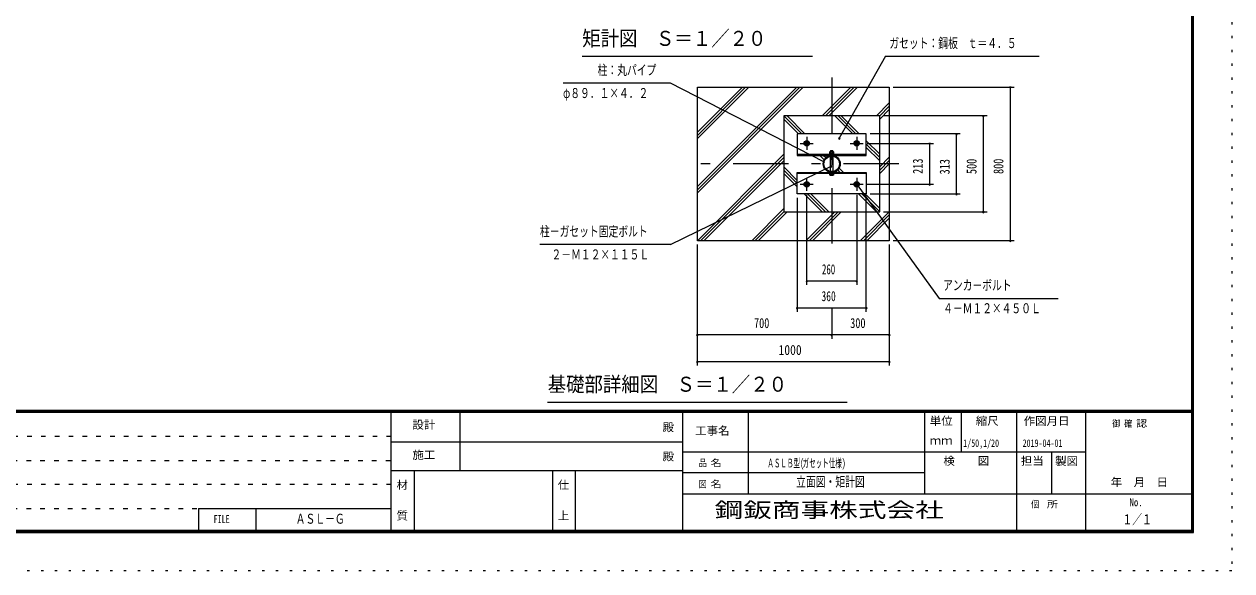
# Model space of a CAD drawing. Units: millimetres, scale not verified, with parts at other scales. Extents: x -25415 to 25419, y -10500 to 10500.
# Drawn here: x 9689 to 25419, y -10500 to -3387 of the extents above; entities that cross this region are included whole.
import ezdxf
from ezdxf.enums import TextEntityAlignment as Align

# ---------------------------------------------------------------- set-up
doc = ezdxf.new("R2010")
doc.units = ezdxf.units.MM
doc.header["$LTSCALE"] = 60
for name, pattern in [('USER1', [3, 1, -2]), ('USER3', [24, 12, -5, 2, -5]), ('USER4', [3, 0.5, -2.5])]:
    doc.linetypes.add(name, pattern=pattern)
doc.layers.add('0-1_0-F1TEXT', color=7, linetype='Continuous')
doc.layers.add('0-E_2-5DIM', color=7, linetype='Continuous')
for name, color, linetype, lineweight in [('0-6_2-02BOLD', 7, 'Continuous', 18), ('0-8_2-22CENTER', 3, 'USER3', 18), ('0-9_2-42THIN', 4, 'Continuous', 18), ('0-A_2-52DIM', 3, 'Continuous', 18), ('0-B_2-62HATCH', 2, 'Continuous', 18), ('0-C_F-F1PAPER', 5, 'Continuous', 18), ('0-D_F-E_J_ADD', 5, 'USER4', 18)]:
    doc.layers.add(name, color=color, linetype=linetype, lineweight=lineweight)
doc.styles.add('ＭＳ ゴシック', font='')
doc.styles.get('ＭＳ ゴシック').set_extended_font_data('MS Gothic')

msp = doc.modelspace()

# ---------------------------------------------------------------- linework, layer by layer
at = {"layer": '0-6_2-02BOLD'}
for p, q in [((20657.55, -5082.57), (19757.54, -5082.57)), ((20177.55, -5082.57), (20177.55, -5076.82)), ((20183.01, -5069.32), (20183.01, -5046.58)), ((20192.55, -5304.82), (20192.55, -5105.32)), ((20192.55, -5141.49), (20222.55, -5141.49)), ((20195.28, -5046.58), (20195.28, -5069.32)), ((20200.05, -5076.82), (20207.55, -5069.32)), ((20207.55, -5076.82), (20215.05, -5069.32)), ((20219.82, -5069.32), (20219.82, -5046.58)), ((20222.55, -5105.32), (20222.55, -5304.82)), ((20234.42, -5076.82), (20234.42, -5069.32)), ((19757.54, -5327.57), (20657.55, -5327.57)), ((20195.28, -5333.32), (20195.28, -5351.06)), ((20219.82, -5351.06), (20219.82, -5333.32))]:
    msp.add_line(p, q, dxfattribs=at)
for points in [[(20957.55, -4205.07), (20957.55, -6205.07), (18457.54, -6205.07), (18457.54, -4205.07)], [(19582.55, -5830.07), (20832.54, -5830.07), (20832.54, -4580.07), (19582.55, -4580.07)], [(20657.55, -5093.82), (20657.55, -4813.82), (19757.54, -4813.82), (19757.54, -5093.82)], [(19870.28, -4960.07), (19858.01, -4938.82), (19870.28, -4917.57), (19894.82, -4917.57), (19907.09, -4938.82), (19894.82, -4960.07)], [(20520.28, -4960.07), (20508.01, -4938.82), (20520.28, -4917.57), (20544.81, -4917.57), (20557.08, -4938.82), (20544.81, -4960.07)], [(19757.54, -5596.32), (19757.54, -5316.32), (20657.55, -5316.32), (20657.55, -5596.32)], [(19870.28, -5492.57), (19894.82, -5492.57), (19907.09, -5471.32), (19894.82, -5450.07), (19870.28, -5450.07), (19858.01, -5471.32)], [(20520.28, -5450.07), (20544.81, -5450.07), (20557.08, -5471.32), (20544.81, -5492.57), (20520.28, -5492.57), (20508.01, -5471.32)]]:
    msp.add_lwpolyline(points, close=True, dxfattribs=at)
for points in [[(20192.55, -5037.24), (20197.54, -5032.24), (20217.55, -5032.24), (20222.55, -5037.24)], [(20177.55, -5076.82), (20237.54, -5076.82), (20237.54, -5082.57)], [(20234.42, -5069.32), (20180.67, -5069.32), (20180.67, -5076.82)], [(20183.01, -5046.58), (20186.92, -5044.32), (20228.17, -5044.32), (20232.08, -5046.58), (20232.08, -5069.32)], [(20222.55, -5044.32), (20222.55, -5037.24), (20192.55, -5037.24), (20192.55, -5044.32)], [(20177.55, -5327.57), (20177.55, -5333.32), (20237.54, -5333.32), (20237.54, -5327.57)], [(20232.08, -5333.32), (20232.08, -5351.06), (20228.17, -5353.32), (20186.92, -5353.32), (20183.01, -5351.06), (20183.01, -5333.32)]]:
    msp.add_lwpolyline(points, dxfattribs=at)
for centre, radius in [((19882.55, -4938.82), 35), ((19882.55, -4938.82), 26.88), ((19882.55, -4938.82), 20.62), ((19882.55, -4938.82), 15), ((20532.55, -4938.82), 35), ((20532.55, -4938.82), 26.88), ((20532.55, -4938.82), 20.62), ((20532.55, -4938.82), 15), ((20207.55, -5205.07), 111.38), ((20207.55, -5205.07), 100.88), ((19882.55, -5471.32), 35), ((19882.55, -5471.32), 26.88), ((19882.55, -5471.32), 20.62), ((19882.55, -5471.32), 15), ((20532.55, -5471.32), 35), ((20532.55, -5471.32), 26.88), ((20532.55, -5471.32), 20.62), ((20532.55, -5471.32), 15)]:
    msp.add_circle(centre, radius, dxfattribs=at)
for centre, radius, start, end in [((20189.14, -5053.78), 9.46, 49.5701, 90), ((20207.55, -5078.77), 34.45, 69.13593, 110.86406), ((20225.95, -5053.78), 9.46, 90, 130.42989), ((20189.14, -5343.86), 9.46, 270, 310.42989), ((20207.55, -5318.87), 34.45, 249.13593, 290.86406), ((20225.95, -5343.86), 9.46, 229.5701, 270)]:
    msp.add_arc(centre, radius, start, end, dxfattribs=at)
at = {"layer": '0-8_2-22CENTER'}
for p, q in [((20207.55, -4080.07), (20207.55, -6330.07)), ((19882.55, -4853.46), (19882.55, -5024.18)), ((20532.55, -4853.46), (20532.55, -5024.18)), ((19797.18, -4938.82), (19967.91, -4938.82)), ((20447.19, -4938.82), (20617.91, -4938.82)), ((21082.55, -5205.07), (18332.55, -5205.07)), ((19967.91, -5471.32), (19797.18, -5471.32)), ((19882.55, -5556.68), (19882.55, -5385.96)), ((20617.91, -5471.32), (20447.19, -5471.32)), ((20532.55, -5385.96), (20532.55, -5556.68))]:
    msp.add_line(p, q, dxfattribs=at)
at = {"layer": '0-9_2-42THIN'}
for p, q in [((20196.3, -5044.32), (20196.3, -5033.49)), ((20218.8, -5033.49), (20218.8, -5044.32))]:
    msp.add_line(p, q, dxfattribs=at)
for points in [[(20196.3, -5104.82), (20196.3, -5141.49), (20192.55, -5147.99)], [(20222.55, -5147.99), (20218.8, -5141.49), (20218.8, -5104.82)]]:
    msp.add_lwpolyline(points, dxfattribs=at)
for centre in [(19882.55, -4938.82), (20532.55, -4938.82), (19882.55, -5471.32), (20532.55, -5471.32)]:
    msp.add_circle(centre, 11.25, dxfattribs=at)
at = {"layer": '0-A_2-52DIM'}
for p, q in [((16957.55, -3805.07), (19957.55, -3805.07)), ((20907.55, -3805.07), (20306.32, -4871.48)), ((20907.55, -3805.07), (22907.54, -3805.07)), ((21007.54, -4205.07), (22582.55, -4205.07)), ((22542.54, -4205.07), (22522.54, -4205.07)), ((22532.54, -4205.07), (22532.54, -6205.07)), ((22232.55, -4580.07), (20882.55, -4580.07)), ((22192.55, -4580.07), (22172.55, -4580.07)), ((22182.55, -5830.07), (22182.55, -4580.07)), ((20316.32, -4871.49), (20296.32, -4871.49)), ((21882.54, -4813.82), (20707.55, -4813.82)), ((21842.55, -4813.82), (21822.55, -4813.82)), ((21832.55, -5596.32), (21832.55, -4813.82)), ((20667.91, -4938.82), (21532.54, -4938.82)), ((21492.55, -4938.82), (21472.55, -4938.82)), ((21482.55, -4938.82), (21482.55, -5471.32)), ((20114.08, -5179.76), (20094.08, -5179.76)), ((18107.55, -6255.07), (20199.5, -5235.59)), ((20209.5, -5235.59), (20189.5, -5235.59)), ((20547.34, -5476.51), (20527.34, -5476.51)), ((21532.54, -5471.32), (20667.91, -5471.32)), ((21492.55, -5471.32), (21472.55, -5471.32)), ((19757.54, -5646.32), (19757.54, -7130.07)), ((19882.55, -6780.07), (19882.55, -5606.68)), ((20532.55, -5606.68), (20532.55, -6780.07)), ((20657.55, -7130.07), (20657.55, -5646.32)), ((20707.55, -5596.32), (21882.54, -5596.32)), ((21842.55, -5596.32), (21822.55, -5596.32)), ((20882.55, -5830.07), (22232.55, -5830.07)), ((22192.55, -5830.07), (22172.55, -5830.07)), ((18107.55, -6255.07), (16407.54, -6255.07)), ((18457.54, -7830.07), (18457.54, -6255.07)), ((20957.55, -6255.07), (20957.55, -7830.07)), ((22582.55, -6205.07), (21007.54, -6205.07)), ((22542.54, -6205.07), (22522.54, -6205.07)), ((19892.55, -6730.07), (19872.55, -6730.07)), ((20532.55, -6730.07), (19882.55, -6730.07)), ((20542.55, -6730.07), (20522.55, -6730.07)), ((19767.55, -7080.07), (19747.55, -7080.07)), ((19757.54, -7080.07), (20657.55, -7080.07)), ((20207.55, -7080.07), (20207.55, -7480.07)), ((20667.55, -7080.07), (20647.55, -7080.07)), ((18467.55, -7430.07), (18447.55, -7430.07)), ((20957.55, -7430.07), (18457.54, -7430.07)), ((20217.55, -7430.07), (20197.55, -7430.07)), ((20967.55, -7430.07), (20947.55, -7430.07)), ((18467.55, -7780.07), (18447.55, -7780.07)), ((20957.55, -7780.07), (18457.54, -7780.07)), ((20967.55, -7780.07), (20947.55, -7780.07)), ((16507.55, -8305.07), (20407.55, -8305.07))]:
    msp.add_line(p, q, dxfattribs=at)
for points in [[(20104.08, -5179.76), (18107.55, -4155.07), (16707.55, -4155.07)], [(20537.34, -5476.51), (21607.55, -6955.07), (23157.55, -6955.07)]]:
    msp.add_lwpolyline(points, dxfattribs=at)
for centre in [(22532.54, -4205.07), (22182.55, -4580.07), (20306.32, -4871.49), (21832.55, -4813.82), (21482.55, -4938.82), (20104.08, -5179.76), (20199.5, -5235.59), (20537.34, -5476.51), (21482.55, -5471.32), (21832.55, -5596.32), (22182.55, -5830.07), (22532.54, -6205.07), (19882.55, -6730.07), (20532.55, -6730.07), (19757.55, -7080.07), (20657.55, -7080.07), (18457.55, -7430.07), (20207.55, -7430.07), (20957.55, -7430.07), (18457.55, -7780.07), (20957.55, -7780.07)]:
    msp.add_arc(centre, 10, 180, 0, dxfattribs=at)
at = {"layer": '0-B_2-62HATCH'}
for p, q in [((18457.54, -5583.28), (19835.76, -4205.07)), ((19793.33, -4205.07), (18457.54, -5540.86)), ((18457.54, -5498.43), (19750.91, -4205.07)), ((19128.66, -4205.07), (18457.54, -4876.18)), ((18457.54, -4833.75), (19086.23, -4205.07)), ((19043.8, -4205.07), (18457.54, -4791.32)), ((20458.01, -4205.07), (20083.01, -4580.07)), ((20125.44, -4580.07), (20500.44, -4205.07)), ((20542.87, -4205.07), (20167.87, -4580.07)), ((20790.12, -4580.07), (20957.55, -4412.64)), ((20957.55, -4455.07), (20832.54, -4580.07)), ((20832.54, -4622.5), (20957.55, -4497.5)), ((19816.3, -4813.82), (19582.55, -4580.07)), ((19582.55, -4622.49), (19773.87, -4813.82)), ((19624.97, -4580.07), (19858.72, -4813.82)), ((20247.23, -4580.07), (20480.98, -4813.82)), ((20523.4, -4813.82), (20289.65, -4580.07)), ((20332.08, -4580.07), (20565.83, -4813.82)), ((20657.55, -4905.54), (20832.54, -5080.54)), ((20832.54, -5122.96), (20657.55, -4947.96)), ((20657.55, -4990.39), (20832.54, -5165.39)), ((19582.55, -5080.54), (18458.01, -6205.07)), ((18500.44, -6205.07), (19582.55, -5122.97)), ((19582.55, -5165.39), (18542.87, -6205.07)), ((20053.87, -5093.82), (20110.49, -5150.44)), ((20128.79, -5126.32), (20096.3, -5093.82)), ((20138.72, -5093.82), (20152.92, -5108.01)), ((20832.54, -5244.75), (20957.55, -5119.75)), ((20957.55, -5162.18), (20832.54, -5287.18)), ((19757.54, -5419.75), (19582.55, -5244.75)), ((19582.55, -5287.17), (19757.54, -5462.18)), ((19757.54, -5504.6), (19582.55, -5329.6)), ((20276.37, -5316.32), (20262.18, -5302.13)), ((20318.8, -5316.32), (20286.3, -5283.82)), ((20304.6, -5259.7), (20361.22, -5316.32)), ((20832.54, -5329.6), (20957.55, -5204.6)), ((20083.01, -5830.07), (19849.26, -5596.32)), ((19891.69, -5596.32), (20125.44, -5830.07)), ((20167.87, -5830.07), (19934.12, -5596.32)), ((20790.12, -5830.07), (20556.37, -5596.32)), ((20598.79, -5596.32), (20832.54, -5830.07)), ((20832.54, -5787.64), (20641.22, -5596.32)), ((19582.55, -5787.65), (19165.12, -6205.07)), ((19207.55, -6205.07), (19582.55, -5830.07)), ((19624.98, -5830.07), (19249.97, -6205.07)), ((20247.23, -5830.07), (19872.23, -6205.07)), ((19914.66, -6205.07), (20289.66, -5830.07)), ((20332.08, -5830.07), (19957.08, -6205.07)), ((20957.55, -5826.86), (20579.33, -6205.07)), ((20621.76, -6205.07), (20957.55, -5869.28)), ((20957.55, -5911.71), (20664.19, -6205.07))]:
    msp.add_line(p, q, dxfattribs=at)
at = {"layer": '0-C_F-F1PAPER'}
for p, q in [((24893.96, -8415), (-3756.04, -8415)), ((-3756.04, -8417.5), (24893.96, -8417.5)), ((24893.96, -8420), (-3756.04, -8420)), ((-3756.04, -8422.5), (24893.96, -8422.5)), ((24893.96, -8425), (-3756.04, -8425)), ((-3756.04, -8427.5), (24893.96, -8427.5)), ((24893.96, -8430), (-3756.04, -8430)), ((-3756.04, -8432.5), (24893.96, -8432.5)), ((24893.96, -8435), (-3756.04, -8435)), ((-3756.04, -8437.5), (24893.96, -8437.5)), ((24893.96, -8440), (-3756.04, -8440)), ((14468.96, -10000), (14468.96, -8440)), ((15368.96, -9200), (15368.96, -8440)), ((18268.96, -10000), (18268.96, -8440)), ((19118.96, -8440), (19118.96, -9500)), ((21418.96, -9500), (21418.96, -8440)), ((21893.96, -8440), (21893.96, -8950)), ((22618.96, -10000), (22618.96, -8440)), ((23518.96, -10000), (23518.96, -8440)), ((14468.96, -8820), (18268.96, -8820)), ((18268.96, -8950), (23518.96, -8950)), ((23068.96, -8950), (23068.96, -9500)), ((18268.96, -9200), (14468.96, -9200)), ((14768.96, -9200), (14768.96, -10000)), ((16568.96, -9200), (16568.96, -10000)), ((16868.96, -10000), (16868.96, -9200)), ((21418.96, -9225), (18268.96, -9225)), ((18268.96, -9500), (24918.96, -9500)), ((11960.96, -9688), (14468.96, -9688)), ((11960.96, -9688), (11960.96, -10000)), ((12710.96, -10000), (12710.96, -9688))]:
    msp.add_line(p, q, dxfattribs=at)
at = {"layer": '0-C_F-F1PAPER', "color": 6, "linetype": 'USER1'}
for p, q in [((14468.96, -8752), (-3781.04, -8752)), ((-3781.04, -9064), (14468.96, -9064)), ((14468.96, -9376), (-3781.04, -9376)), ((-3781.04, -9688), (11960.96, -9688))]:
    msp.add_line(p, q, dxfattribs=at)
at = {"layer": '0-C_F-F1PAPER'}
for points in [[(24918.96, -10000), (24918.96, 10100), (-3781.04, 10100), (-3781.04, -10000)], [(24916.46, -9997.5), (24916.46, 10097.5), (-3778.54, 10097.5), (-3778.54, -9997.5)], [(24913.96, -9995), (-3776.04, -9995), (-3776.04, 10095), (24913.96, 10095)], [(24911.46, -9992.5), (24911.46, 10092.5), (-3773.54, 10092.5), (-3773.54, -9992.5)], [(24908.96, -9990), (-3771.04, -9990), (-3771.04, 10090), (24908.96, 10090)], [(24906.46, -9987.5), (24906.46, 10087.5), (-3768.54, 10087.5), (-3768.54, -9987.5)], [(24903.96, -9985), (-3766.04, -9985), (-3766.04, 10085), (24903.96, 10085)], [(24901.46, -9982.5), (24901.46, 10082.5), (-3763.54, 10082.5), (-3763.54, -9982.5)], [(24898.96, -9980), (24898.96, 10080), (-3761.04, 10080), (-3761.04, -9980)], [(24896.46, -9977.5), (24896.46, 10077.5), (-3758.54, 10077.5), (-3758.54, -9977.5)], [(24893.96, -9975), (-3756.04, -9975), (-3756.04, 10075), (24893.96, 10075)]]:
    msp.add_lwpolyline(points, close=True, dxfattribs=at)
at = {"layer": '0-D_F-E_J_ADD'}
msp.add_lwpolyline([(25418.96, -10500), (-4281.04, -10500), (-4281.04, 10500), (25418.96, 10500)], close=True, dxfattribs=at)

# ---------------------------------------------------------------- texts
at = {"layer": '0-1_0-F1TEXT', "style": 'ＭＳ ゴシック'}
for s, height, width, p in [('1/50,1/20', 97.68, 0.65, (21920.14, -8916.7)), ('2019-04-01', 97.68, 0.65, (22693.96, -8916.7)), ('ＡＳＬＢ型(', 110.7, 0.55, (19368.96, -9187.5)), ('ガセット仕様)', 110.7, 0.55, (19828.24, -9187.5)), ('立面図・矩計図', 130.2, 0.7, (19743.96, -9444.74)), ('１／１', 130.2, 0.7, (23993.96, -9934.49)), ('ＡＳＬ－Ｇ', 130.2, 0.7, (13225.55, -9926.24))]:
    msp.add_text(s, height=height, dxfattribs=dict(at, width=width)).set_placement(p, align=Align.BOTTOM_LEFT)
at = {"layer": '0-A_2-52DIM', "color": 7, "style": 'ＭＳ ゴシック'}
for s, height, width, p in [('矩計図\u3000Ｓ＝１／２０', 195.4, 0.9, (16957.55, -3728.42)), ('ガセット：鋼板\u3000ｔ＝４．５', 130.2, 0.7, (20957.55, -3737.3)), ('柱：丸パイプ', 130.2, 0.7, (17157.54, -4087.3)), ('φ８９．１×４．２', 130.2, 0.7, (16707.55, -4387.31)), ('柱－ガセット固定ボルト', 130.2, 0.7, (16407.54, -6187.31)), ('２－Ｍ１２×１１５Ｌ', 130.2, 0.7, (16557.55, -6487.31)), ('260', 130.2, 0.65, (20080.27, -6680.07)), ('アンカ－ボルト', 130.2, 0.7, (21657.55, -6887.3)), ('360', 130.2, 0.7, (20073.83, -7030.07)), ('４－Ｍ１２×４５０Ｌ', 130.2, 0.7, (21657.55, -7187.3)), ('700', 130.2, 0.75, (19195.54, -7380.07)), ('300', 130.2, 0.75, (20448.44, -7380.07)), ('1000', 130.2, 0.85, (19514.74, -7730.07)), ('基礎部詳細図\u3000Ｓ＝１／２０', 195.4, 0.9, (16507.55, -8228.42))]:
    msp.add_text(s, height=height, dxfattribs=dict(at, width=width)).set_placement(p, align=Align.BOTTOM_LEFT)
at = {"layer": '0-A_2-52DIM', "color": 7, "style": 'ＭＳ ゴシック', "width": 0.75}
for s, p in [('213', (21432.55, -5335.02)), ('313', (21782.54, -5342.07)), ('500', (22132.54, -5337.51)), ('800', (22482.54, -5336.48))]:
    msp.add_text(s, height=130.2, rotation=90, dxfattribs=at).set_placement(p, align=Align.BOTTOM_LEFT)
at = {"layer": '0-C_F-F1PAPER', "color": 7, "style": 'ＭＳ ゴシック'}
for s, height, width, p in [('単位', 104.2, 1.05, (21483.96, -8633.29)), ('縮尺', 104.2, 1.05, (22083.96, -8633.29)), ('作図月日', 104.2, 1.05, (22707.86, -8634.31)), ('設計', 104.2, 1.05, (14746.46, -8683.83)), ('殿', 104.2, 1.05, (18003.96, -8715.79)), ('工事名', 104.2, 1.05, (18428.96, -8760.79)), ('御 ', 88.56, 0.85, (23861.71, -8654.43)), ('確 ', 88.56, 0.85, (24016.1, -8654.43)), ('認', 88.56, 1.2, (24170.48, -8654.43)), ('ｍｍ', 104.2, 1.05, (21483.96, -8888.29)), ('施工', 104.2, 1.05, (14746.46, -9075.79)), ('殿', 104.2, 1.05, (18003.96, -9095.79)), ('品 ', 88.56, 0.85, (18475.21, -9167.5)), ('名', 88.56, 1.2, (18629.6, -9167.5)), ('検\u3000\u3000図', 104.2, 1.05, (21661.46, -9153.29)), ('担当', 104.2, 1.05, (22671.46, -9153.29)), ('製図', 104.2, 1.05, (23117.44, -9155.74)), ('\u3000年\u3000月\u3000日', 104.2, 1.05, (23692.7, -9430.22)), ('材', 104.2, 1.05, (14538.96, -9465.79)), ('仕', 104.2, 1.05, (16638.96, -9465.79)), ('図 ', 88.56, 0.85, (18475.21, -9442.5)), ('名', 88.56, 1.2, (18629.6, -9442.5)), ('個  ', 88.56, 0.85, (22803.96, -9705)), ('所', 88.56, 1.2, (23009.81, -9705)), ('No.', 104.2, 0.8, (24086.46, -9690.79)), ('質', 104.2, 1.05, (14538.96, -9865.79)), ('上', 104.2, 1.05, (16638.96, -9865.79)), ('FILE', 104.2, 0.7, (12157.21, -9909.79))]:
    msp.add_text(s, height=height, dxfattribs=dict(at, width=width)).set_placement(p, align=Align.BOTTOM_LEFT)
at = {"layer": '0-E_2-5DIM', "style": 'ＭＳ ゴシック', "width": 1.4}
msp.add_text('鋼鈑商事株式会社', height=195.4, dxfattribs=at).set_placement((18682.17, -9863.48), align=Align.BOTTOM_LEFT)

doc.saveas('drawing.dxf')
